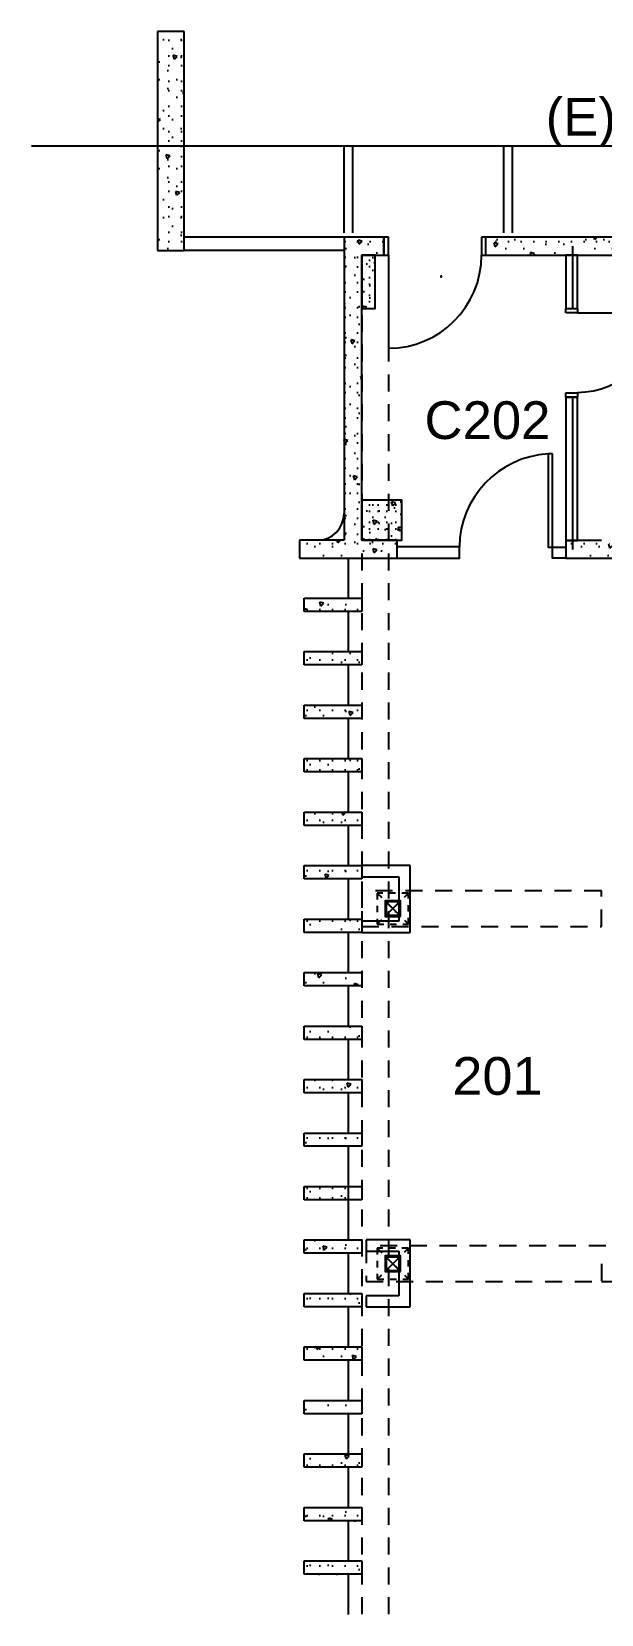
# Model space of a CAD drawing. Header units: inches. Extents: x -627 to 1777, y -408 to 1369.
# Drawn here: x 1021 to 1278, y 655 to 1369 of the extents above; entities that cross this region are included whole.
import ezdxf
from ezdxf.enums import TextEntityAlignment as Align

# ---------------------------------------------------------------- set-up
doc = ezdxf.new("R2010")
doc.units = ezdxf.units.IN
doc.header["$MEASUREMENT"] = 0
doc.linetypes.add('DASHED 2', pattern=[13.44, 7.68, -5.76])
doc.linetypes.add('HIDDEN', pattern=[5.76, 2.88, -2.88])
for name, color, linetype in [('A-DOOR', 4, 'Continuous'), ('A-FILL-PATT', 1, 'Continuous'), ('A-FLOR-HRAL', 4, 'Continuous'), ('A-PFLR-NOTE', 3, 'Continuous'), ('A-ROOF-OTLN', 6, 'Continuous'), ('A-WALL', 5, 'Continuous'), ('ArchiCAD', 7, 'Continuous'), ('S-COLS', 6, 'Continuous'), ('S-COLS-NEW', 6, 'Continuous'), ('Window-Door Markers', 7, 'Continuous')]:
    doc.layers.add(name, color=color, linetype=linetype)
doc.layers.get('Window-Door Markers').off()
doc.styles.add('Arial', font='arial.ttf')
doc.styles.add('GENERATED_STYLE_10', font='swissc.ttf', dxfattribs={"width": 1.25})
doc.styles.add('GENERATED_STYLE_9', font='cour.ttf')
doc.linetypes.add('1 HR RATED', pattern='A,0,[2,BI-21.Shx,S=0.091429,R=0,X=0,Y=0],-14.4,0', length=14.4)
pattern_1 = [(45, (0, 0), (-14.4655, 14.4655), [1.9685, -9.84252]), (45, (-3.057, 11.409), (-14.4655, 14.4655), [1.9685, -9.84252]), (105, (0, 0), (19.76023, 5.29474), [1.9685, -9.84252]), (105, (8.352, 8.352), (19.76023, 5.29474), [1.9685, -9.84252]), (165, (1.392, 1.392), (5.29474, 19.76023), [1.9685, -9.84252]), (165, (9.744, 9.744), (5.29474, 19.76023), [1.9685, -9.84252]), (45, (-1.392, 1.392), (-2.783885, 2.783885), [0, -3.937008, 0, -5.905512]), (90, (-3e-16, 2.784), (-3.937008, 0), [0, -2.952756, 0, -4.92126])]
pattern_2 = [(45, (0, 0), (-20.8303, 20.8303), [1.84252, -15.16535]), (45, (-4.402, 16.428), (-20.8303, 20.8303), [1.84252, -15.16535]), (105, (0, 0), (28.45473, 7.62442), [1.84252, -15.16535]), (105, (12.026, 12.026), (28.45473, 7.62442), [1.84252, -15.16535]), (165, (1.303, 1.303), (7.62442, 28.45473), [1.84252, -15.16535]), (165, (13.33, 13.33), (7.6244, 28.45473), [1.84252, -15.16535]), (45, (-2.0044, 2.0044), (-4.008794, 4.008794), [0, -5.669291, 0, -8.503937]), (90, (-3e-16, 4.009), (-5.669291, 0), [0, -4.251969, 0, -7.086614])]
pattern_3 = [(45, (0, 0), (-6.681324, 6.681324), []), (45, (-1.336, 1.336), (-6.681324, 6.681324), []), (45, (-2.673, 2.673), (-6.681324, 6.681324), [])]

# ---------------------------------------------------------------- blocks, each defined once
blk = doc.blocks.new('D1 Metal_237')
at = {"color": 0, "linetype": 'ByBlock'}
for p, q in [((18, 0), (18, 36)), ((-18, 0), (-20, 0)), ((-20, 0), (-20, -5.25)), ((-18, -5.25), (-18, 0)), ((20, 0), (18, 0)), ((18, 0), (18, -5.25)), ((20, -5.25), (20, 0)), ((-20, -5.25), (-18, -5.25)), ((18, -5.25), (20, -5.25))]:
    blk.add_line(p, q, dxfattribs=at)
blk.add_arc((18, 0), 36, 90, 180, dxfattribs=at)
blk = doc.blocks.new('D1 Metal_342')
at = {"color": 0, "linetype": 'ByBlock'}
for p, q in [((21, 0), (21, 42)), ((-21, 0), (-23, 0)), ((-23, 0), (-23, -8)), ((-21, -8), (-21, 0)), ((23, 0), (21, 0)), ((21, 0), (21, -8)), ((23, -8), (23, 0)), ((-23, -8), (-21, -8)), ((21, -8), (23, -8))]:
    blk.add_line(p, q, dxfattribs=at)
blk.add_arc((21, 0), 42, 90, 180, dxfattribs=at)
blk = doc.blocks.new('Door Marker_NCS_835')
at = {"layer": 'ArchiCAD', "color": 0, "linetype": 'Continuous'}
for start, end in [(0, 180), (180, 0)]:
    blk.add_arc((2.78, -17.68), 0.189, start, end, dxfattribs=at)
at = {"layer": 'ArchiCAD', "color": 0, "style": 'GENERATED_STYLE_9'}
blk.add_attdef('', text='', height=0.18, dxfattribs=at).set_placement((0, 0), align=Align.TOP_LEFT)

msp = doc.modelspace()

# ---------------------------------------------------------------- hatches: boundary and pattern name
at = {"layer": 'A-FILL-PATT'}
h = msp.add_hatch(dxfattribs=at)
h.set_pattern_fill('LIGHTWEIGHT_CONCRETE', color=256, style=0, pattern_type=2)
h.set_pattern_definition(pattern_2)
h.paths.add_polyline_path([(1089.75, 1269.84), (1089.75, 1368.52), (1077.75, 1368.52), (1077.75, 1269.84)], flags=0)
h = msp.add_hatch(dxfattribs=at)
h.set_pattern_fill('LIGHTWEIGHT_CONCRETE', color=256, style=0, pattern_type=2)
h.set_pattern_definition(pattern_2)
h.paths.add_polyline_path([(1161.75, 1275.84), (1161.75, 1139.34), (1169.75, 1139.34), (1169.75, 1275.84)], flags=0)
h = msp.add_hatch(dxfattribs=at)
h.set_pattern_fill('LIGHTWEIGHT_CONCRETE', color=256, style=0, pattern_type=2)
h.set_pattern_definition(pattern_2)
h.paths.add_polyline_path([(1169.75, 1275.84), (1169.75, 1267.84), (1179.75, 1267.84), (1179.75, 1275.84)], flags=0)
h = msp.add_hatch(dxfattribs=at)
h.set_pattern_fill('LIGHTWEIGHT_CONCRETE', color=256, style=0, pattern_type=2)
h.set_pattern_definition(pattern_2)
h.paths.add_polyline_path([(1225.75, 1275.84), (1225.75, 1267.84), (1527.75, 1267.84), (1527.75, 1275.84)], flags=0)
h = msp.add_hatch(dxfattribs=at)
h.set_pattern_fill('STRUCTURAL_CONCRETE', color=256, style=0, pattern_type=2)
h.set_pattern_definition(pattern_1)
h.paths.add_polyline_path([(1175.75, 1267.84), (1169.75, 1267.84), (1169.75, 1243.84), (1175.75, 1243.84)], flags=0)
h = msp.add_hatch(dxfattribs=at)
h.set_pattern_fill('STRUCTURAL_CONCRETE', color=256, style=0, pattern_type=2)
h.set_pattern_definition(pattern_1)
h.paths.add_polyline_path([(1169.75, 1157.34), (1169.75, 1139.34), (1187.75, 1139.34), (1187.75, 1157.34)], flags=0)
h = msp.add_hatch(dxfattribs=at)
h.set_pattern_fill('LIGHTWEIGHT_CONCRETE', color=256, style=0, pattern_type=2)
h.set_pattern_definition(pattern_2)
h.paths.add_polyline_path([(1169.75, 1139.34), (1141.75, 1139.34), (1141.75, 1131.34), (1169.75, 1131.34)], flags=0)
h = msp.add_hatch(dxfattribs=at)
h.set_pattern_fill('LIGHTWEIGHT_CONCRETE', color=256, style=0, pattern_type=2)
h.set_pattern_definition(pattern_2)
h.paths.add_polyline_path([(1185.75, 1139.34), (1169.75, 1139.34), (1169.75, 1131.34), (1185.75, 1131.34)], flags=0)
h = msp.add_hatch(dxfattribs=at)
h.set_pattern_fill('LIGHTWEIGHT_CONCRETE', color=256, style=0, pattern_type=2)
h.set_pattern_definition(pattern_2)
h.paths.add_polyline_path([(1261.74, 1131.28), (1293.75, 1131.28), (1277.75, 1139.28), (1261.74, 1139.28)], flags=0)
h = msp.add_hatch(dxfattribs=at)
h.set_pattern_fill('LIGHTWEIGHT_CONCRETE', color=256, style=0, pattern_type=2)
h.set_pattern_definition(pattern_2)
h.paths.add_polyline_path([(1169.75, 1113.24), (1169.75, 1107.24), (1143.75, 1107.24), (1143.75, 1113.24)], flags=0)
h = msp.add_hatch(dxfattribs=at)
h.set_pattern_fill('LIGHTWEIGHT_CONCRETE', color=256, style=0, pattern_type=2)
h.set_pattern_definition(pattern_2)
h.paths.add_polyline_path([(1169.75, 1089.14), (1169.75, 1083.14), (1143.75, 1083.14), (1143.75, 1089.14)], flags=0)
h = msp.add_hatch(dxfattribs=at)
h.set_pattern_fill('LIGHTWEIGHT_CONCRETE', color=256, style=0, pattern_type=2)
h.set_pattern_definition(pattern_2)
h.paths.add_polyline_path([(1169.75, 1065.04), (1169.75, 1059.04), (1143.75, 1059.04), (1143.75, 1065.04)], flags=0)
h = msp.add_hatch(dxfattribs=at)
h.set_pattern_fill('LIGHTWEIGHT_CONCRETE', color=256, style=0, pattern_type=2)
h.set_pattern_definition(pattern_2)
h.paths.add_polyline_path([(1169.75, 1040.94), (1169.75, 1034.94), (1143.75, 1034.94), (1143.75, 1040.94)], flags=0)
h = msp.add_hatch(dxfattribs=at)
h.set_pattern_fill('LIGHTWEIGHT_CONCRETE', color=256, style=0, pattern_type=2)
h.set_pattern_definition(pattern_2)
h.paths.add_polyline_path([(1143.75, 1010.84), (1143.75, 1016.84), (1169.75, 1016.84), (1169.75, 1010.84)], flags=0)
h = msp.add_hatch(dxfattribs=at)
h.set_pattern_fill('LIGHTWEIGHT_CONCRETE', color=256, style=0, pattern_type=2)
h.set_pattern_definition(pattern_2)
h.paths.add_polyline_path([(1148.35, 986.74), (1148.35, 988.55, -0.089531), (1149.11, 992.74), (1169.75, 992.74), (1169.75, 986.74)], flags=0)
h = msp.add_hatch(dxfattribs=at)
h.set_pattern_fill('LIGHTWEIGHT_CONCRETE', color=256, style=0, pattern_type=2)
h.set_pattern_definition(pattern_2)
h.paths.add_polyline_path([(1148.82, 962.64, -0.069945), (1148.35, 965.95), (1148.35, 968.64), (1169.75, 968.64), (1169.75, 962.64)], flags=0)
h = msp.add_hatch(dxfattribs=at)
h.set_pattern_fill('LIGHTWEIGHT_CONCRETE', color=256, style=0, pattern_type=2)
h.set_pattern_definition(pattern_2)
h.paths.add_polyline_path([(1143.75, 938.54), (1143.75, 944.54), (1169.75, 944.54), (1169.75, 938.54)], flags=0)
h = msp.add_hatch(dxfattribs=at)
h.set_pattern_fill('LIGHTWEIGHT_CONCRETE', color=256, style=0, pattern_type=2)
h.set_pattern_definition(pattern_2)
h.paths.add_polyline_path([(1143.75, 914.44), (1143.75, 920.44), (1169.75, 920.44), (1169.75, 914.44)], flags=0)
h = msp.add_hatch(dxfattribs=at)
h.set_pattern_fill('LIGHTWEIGHT_CONCRETE', color=256, style=0, pattern_type=2)
h.set_pattern_definition(pattern_2)
h.paths.add_polyline_path([(1169.75, 896.34), (1169.75, 890.34), (1143.75, 890.34), (1143.75, 896.34)], flags=0)
h = msp.add_hatch(dxfattribs=at)
h.set_pattern_fill('LIGHTWEIGHT_CONCRETE', color=256, style=0, pattern_type=2)
h.set_pattern_definition(pattern_2)
h.paths.add_polyline_path([(1143.75, 866.24), (1143.75, 872.24), (1169.75, 872.24), (1169.75, 866.24)], flags=0)
h = msp.add_hatch(dxfattribs=at)
h.set_pattern_fill('LIGHTWEIGHT_CONCRETE', color=256, style=0, pattern_type=2)
h.set_pattern_definition(pattern_2)
h.paths.add_polyline_path([(1143.75, 842.14), (1143.75, 848.14), (1163.75, 848.14), (1163.75, 842.14)], flags=0)
h = msp.add_hatch(dxfattribs=at)
h.set_pattern_fill('LIGHTWEIGHT_CONCRETE', color=256, style=0, pattern_type=2)
h.set_pattern_definition(pattern_2)
h.paths.add_polyline_path([(1143.75, 818.04), (1143.75, 824.04), (1155.05, 824.04, 0.104622), (1154.02, 819.18), (1154.02, 818.04)], flags=0)
h = msp.add_hatch(dxfattribs=at)
h.set_pattern_fill('LIGHTWEIGHT_CONCRETE', color=256, style=0, pattern_type=2)
h.set_pattern_definition(pattern_2)
h.paths.add_polyline_path([(1154.31, 793.94, -0.055599), (1154.02, 796.59), (1154.02, 799.94), (1169.75, 799.94), (1169.75, 793.94)], flags=0)
h = msp.add_hatch(dxfattribs=at)
h.set_pattern_fill('LIGHTWEIGHT_CONCRETE', color=256, style=0, pattern_type=2)
h.set_pattern_definition(pattern_2)
h.paths.add_polyline_path([(1169.75, 775.84), (1169.75, 769.84), (1143.75, 769.84), (1143.75, 775.84)], flags=0)
h = msp.add_hatch(dxfattribs=at)
h.set_pattern_fill('LIGHTWEIGHT_CONCRETE', color=256, style=0, pattern_type=2)
h.set_pattern_definition(pattern_2)
h.paths.add_polyline_path([(1169.75, 751.74), (1169.75, 745.74), (1143.75, 745.74), (1143.75, 751.74)], flags=0)
h = msp.add_hatch(dxfattribs=at)
h.set_pattern_fill('LIGHTWEIGHT_CONCRETE', color=256, style=0, pattern_type=2)
h.set_pattern_definition(pattern_2)
h.paths.add_polyline_path([(1169.75, 727.64), (1169.75, 721.64), (1143.75, 721.64), (1143.75, 727.64)], flags=0)
h = msp.add_hatch(dxfattribs=at)
h.set_pattern_fill('LIGHTWEIGHT_CONCRETE', color=256, style=0, pattern_type=2)
h.set_pattern_definition(pattern_2)
h.paths.add_polyline_path([(1143.75, 697.54), (1143.75, 703.54), (1169.75, 703.54), (1169.75, 697.54)], flags=0)
h = msp.add_hatch(dxfattribs=at)
h.set_pattern_fill('LIGHTWEIGHT_CONCRETE', color=256, style=0, pattern_type=2)
h.set_pattern_definition(pattern_2)
h.paths.add_polyline_path([(1143.75, 673.44), (1143.75, 679.44), (1169.75, 679.44), (1169.75, 673.44)], flags=0)
at = {"layer": 'A-WALL'}
h = msp.add_hatch(dxfattribs=at)
h.set_pattern_fill('LIGHTWEIGHT_CONCRETE', color=256, style=0, pattern_type=2)
h.set_pattern_definition(pattern_2)
h.paths.add_polyline_path([(1149.11, 992.74), (1143.75, 992.74), (1143.75, 986.74), (1148.35, 986.74), (1148.35, 988.55, -0.089531)], flags=0)
h = msp.add_hatch(dxfattribs=at)
h.set_pattern_fill('LIGHTWEIGHT_CONCRETE', color=256, style=0, pattern_type=2)
h.set_pattern_definition(pattern_2)
h.paths.add_polyline_path([(1148.82, 962.64), (1143.75, 962.64), (1143.75, 968.64), (1148.35, 968.64), (1148.35, 965.95, 0.069945)], flags=0)
h = msp.add_hatch(dxfattribs=at)
h.set_pattern_fill('LIGHTWEIGHT_CONCRETE', color=256, style=0, pattern_type=2)
h.set_pattern_definition(pattern_2)
h.paths.add_polyline_path([(1154.02, 818.04), (1154.02, 819.18, -0.104622), (1155.05, 824.04), (1169.75, 824.04), (1169.75, 818.04)], flags=0)
h = msp.add_hatch(dxfattribs=at)
h.set_pattern_fill('LIGHTWEIGHT_CONCRETE', color=256, style=0, pattern_type=2)
h.set_pattern_definition(pattern_2)
h.paths.add_polyline_path([(1143.75, 793.94), (1143.75, 799.94), (1154.02, 799.94), (1154.02, 796.59, 0.055599), (1154.31, 793.94)], flags=0)
at = {"layer": 'S-COLS-NEW'}
h = msp.add_hatch(dxfattribs=at)
h.set_pattern_fill('ALUMINUM', color=256, style=0, pattern_type=2)
h.set_pattern_definition(pattern_3)
h.paths.add_polyline_path([(1187.25, 969.84), (1187.25, 976.84), (1180.25, 976.84), (1180.25, 969.84)], flags=0)
h.paths.add_polyline_path([(1186.75, 970.34), (1180.75, 970.34), (1180.75, 976.34), (1186.75, 976.34)], flags=0)
h = msp.add_hatch(dxfattribs=at)
h.set_pattern_fill('LIGHTWEIGHT_CONCRETE', color=256, style=0, pattern_type=2)
h.set_pattern_definition(pattern_2)
h.paths.add_polyline_path([(1186.75, 970.34), (1186.75, 976.34), (1180.75, 976.34), (1180.75, 970.34)], flags=0)
h = msp.add_hatch(dxfattribs=at)
h.set_pattern_fill('ALUMINUM', color=256, style=0, pattern_type=2)
h.set_pattern_definition(pattern_3)
h.paths.add_polyline_path([(1187.25, 809.84), (1187.25, 816.84), (1180.25, 816.84), (1180.25, 809.84)], flags=0)
h.paths.add_polyline_path([(1186.75, 810.34), (1180.75, 810.34), (1180.75, 816.34), (1186.75, 816.34)], flags=0)

# ---------------------------------------------------------------- linework, layer by layer
at = {"linetype": 'Continuous'}
msp.add_line((1020.96, 1317.05), (1410.45, 1317.05), dxfattribs=at)
at = {"layer": 'A-DOOR', "linetype": 'Continuous'}
msp.add_line((1255.74, 1136.28), (1255.74, 1178.28), dxfattribs=at)
msp.add_lwpolyline([(1255.74, 1178.28), (1253.74, 1178.28), (1253.74, 1136.28), (1255.74, 1136.28)], dxfattribs=at)
msp.add_arc((1256.29, 1135.8), 42.55, 93.43225, 179.26843, dxfattribs=at)
at = {"layer": 'A-FILL-PATT', "linetype": '1 HR RATED'}
for p, q in [((1264.95, 1243.84), (1264.95, 1271.84)), ((1264.84, 1135.15), (1264.84, 1203.43))]:
    msp.add_line(p, q, dxfattribs=at)
at = {"layer": 'A-FLOR-HRAL', "linetype": 'Continuous'}
for p, q in [((1161.75, 1277.84), (1161.75, 1317.05)), ((1165.75, 1277.84), (1165.75, 1317.05)), ((1233.75, 1277.84), (1233.75, 1317.05)), ((1237.75, 1277.84), (1237.75, 1317.05))]:
    msp.add_line(p, q, dxfattribs=at)
at = {"layer": 'A-ROOF-OTLN', "linetype": 'DASHED 2'}
for p, q in [((1169.75, 1267.84), (1169.75, 655.34)), ((1181.75, 1267.84), (1181.75, 655.34)), ((1277.75, 981.34), (1169.75, 981.34)), ((1169.75, 965.34), (1277.75, 965.34)), ((1279.75, 821.34), (1171.75, 821.34)), ((1171.75, 805.34), (1279.75, 805.34))]:
    msp.add_line(p, q, dxfattribs=at)
at = {"layer": 'A-WALL', "linetype": 'Continuous'}
for p, q in [((1089.75, 1368.52), (1077.75, 1368.52)), ((1077.75, 1368.52), (1077.75, 1269.84)), ((1089.75, 1269.84), (1089.75, 1368.52)), ((1077.75, 1269.84), (1089.75, 1269.84)), ((1161.75, 1275.84), (1089.75, 1275.84)), ((1161.75, 1269.84), (1089.75, 1269.84)), ((1161.75, 1275.84), (1161.75, 1139.34)), ((1169.75, 1275.84), (1161.75, 1275.84)), ((1179.75, 1275.84), (1169.75, 1275.84)), ((1179.75, 1267.84), (1179.75, 1275.84)), ((1225.75, 1267.84), (1225.75, 1275.84)), ((1527.75, 1275.84), (1225.75, 1275.84)), ((1169.75, 1139.34), (1169.75, 1267.84)), ((1169.75, 1267.84), (1179.75, 1267.84)), ((1225.75, 1267.84), (1432.75, 1267.84)), ((1266.99, 1267.84), (1261.74, 1267.84)), ((1261.74, 1267.84), (1261.74, 1243.84)), ((1266.99, 1243.84), (1266.99, 1267.84)), ((1261.74, 1243.84), (1266.99, 1243.84)), ((1261.74, 1203.84), (1266.99, 1203.84)), ((1261.74, 1203.84), (1261.74, 1139.28)), ((1266.99, 1139.28), (1266.99, 1203.84)), ((1161.75, 1139.34), (1141.75, 1139.34)), ((1141.75, 1139.34), (1141.75, 1131.34)), ((1185.75, 1139.34), (1169.75, 1139.34)), ((1185.75, 1131.34), (1185.75, 1139.34)), ((1261.74, 1139.28), (1266.99, 1139.28)), ((1277.75, 1139.28), (1261.74, 1139.28)), ((1261.74, 1139.28), (1261.74, 1131.28)), ((1141.75, 1131.34), (1169.75, 1131.34)), ((1163.75, 1113.24), (1163.75, 1131.34)), ((1169.75, 1131.34), (1185.75, 1131.34)), ((1261.74, 1131.28), (1293.75, 1131.28)), ((1143.75, 1107.24), (1143.75, 1113.24)), ((1143.75, 1113.24), (1169.75, 1113.24)), ((1169.75, 1113.24), (1169.75, 1107.24)), ((1169.75, 1107.24), (1143.75, 1107.24)), ((1163.75, 1089.14), (1163.75, 1107.24)), ((1143.75, 1083.14), (1143.75, 1089.14)), ((1143.75, 1089.14), (1169.75, 1089.14)), ((1169.75, 1089.14), (1169.75, 1083.14)), ((1169.75, 1083.14), (1143.75, 1083.14)), ((1163.75, 1065.04), (1163.75, 1083.14)), ((1143.75, 1059.04), (1143.75, 1065.04)), ((1143.75, 1065.04), (1169.75, 1065.04)), ((1169.75, 1065.04), (1169.75, 1059.04)), ((1169.75, 1059.04), (1143.75, 1059.04)), ((1163.75, 1040.94), (1163.75, 1059.04)), ((1143.75, 1034.94), (1143.75, 1040.94)), ((1143.75, 1040.94), (1169.75, 1040.94)), ((1169.75, 1034.94), (1143.75, 1034.94)), ((1163.75, 1016.84), (1163.75, 1034.94)), ((1169.75, 1040.94), (1169.75, 1034.94)), ((1143.75, 1010.84), (1143.75, 1016.84)), ((1143.75, 1016.84), (1169.75, 1016.84)), ((1169.75, 1016.84), (1169.75, 1010.84)), ((1169.75, 1010.84), (1143.75, 1010.84)), ((1163.75, 992.74), (1163.75, 1010.84)), ((1143.75, 986.74), (1143.75, 992.74)), ((1143.75, 992.74), (1169.75, 992.74)), ((1191.5, 992.74), (1169.75, 992.74)), ((1169.75, 992.74), (1169.75, 987.74)), ((1169.75, 992.74), (1169.75, 986.74)), ((1191.5, 962.64), (1191.5, 992.74)), ((1169.75, 986.74), (1143.75, 986.74)), ((1163.75, 968.64), (1163.75, 986.74)), ((1169.75, 987.74), (1186.5, 987.74)), ((1186.5, 987.74), (1186.5, 967.64)), ((1143.75, 962.64), (1143.75, 968.64)), ((1143.75, 968.64), (1169.75, 968.64)), ((1169.75, 968.64), (1169.75, 962.64)), ((1186.5, 967.64), (1169.75, 967.64)), ((1169.75, 967.64), (1169.75, 962.64)), ((1169.75, 962.64), (1143.75, 962.64)), ((1163.75, 944.54), (1163.75, 962.64)), ((1169.75, 962.64), (1191.5, 962.64)), ((1143.75, 938.54), (1143.75, 944.54)), ((1143.75, 944.54), (1169.75, 944.54)), ((1169.75, 944.54), (1169.75, 938.54)), ((1169.75, 938.54), (1143.75, 938.54)), ((1163.75, 920.44), (1163.75, 938.54)), ((1143.75, 914.44), (1143.75, 920.44)), ((1143.75, 920.44), (1169.75, 920.44)), ((1169.75, 920.44), (1169.75, 914.44)), ((1169.75, 914.44), (1143.75, 914.44)), ((1163.75, 896.34), (1163.75, 914.44)), ((1143.75, 890.34), (1143.75, 896.34)), ((1143.75, 896.34), (1169.75, 896.34)), ((1169.75, 896.34), (1169.75, 890.34)), ((1169.75, 890.34), (1143.75, 890.34)), ((1163.75, 872.24), (1163.75, 890.34)), ((1143.75, 866.24), (1143.75, 872.24)), ((1143.75, 872.24), (1169.75, 872.24)), ((1169.75, 872.24), (1169.75, 866.24)), ((1169.75, 866.24), (1143.75, 866.24)), ((1163.75, 824.04), (1163.75, 866.24)), ((1143.75, 842.14), (1143.75, 848.14)), ((1143.75, 848.14), (1169.75, 848.14)), ((1169.75, 842.14), (1143.75, 842.14)), ((1169.75, 848.14), (1169.75, 842.14)), ((1143.75, 818.04), (1143.75, 824.04)), ((1143.75, 824.04), (1169.75, 824.04)), ((1169.75, 824.04), (1169.75, 818.04)), ((1169.75, 824.04), (1169.75, 818.04)), ((1191.5, 824.04), (1171.75, 824.04)), ((1171.75, 824.04), (1171.75, 819.04)), ((1191.5, 793.94), (1191.5, 824.04)), ((1169.75, 818.04), (1143.75, 818.04)), ((1163.75, 799.94), (1163.75, 818.04)), ((1171.75, 819.04), (1186.5, 819.04)), ((1186.5, 819.04), (1186.5, 798.94)), ((1143.75, 793.94), (1143.75, 799.94)), ((1143.75, 799.94), (1169.75, 799.94)), ((1169.75, 799.94), (1169.75, 793.94)), ((1169.75, 799.94), (1169.75, 793.94)), ((1186.5, 798.94), (1171.75, 798.94)), ((1171.75, 798.94), (1171.75, 793.94)), ((1169.75, 793.94), (1143.75, 793.94)), ((1163.75, 775.84), (1163.75, 793.94)), ((1171.75, 793.94), (1191.5, 793.94)), ((1143.75, 769.84), (1143.75, 775.84)), ((1143.75, 775.84), (1169.75, 775.84)), ((1169.75, 775.84), (1169.75, 769.84)), ((1169.75, 769.84), (1143.75, 769.84)), ((1163.75, 751.74), (1163.75, 769.84)), ((1143.75, 745.74), (1143.75, 751.74)), ((1143.75, 751.74), (1169.75, 751.74)), ((1169.75, 751.74), (1169.75, 745.74)), ((1169.75, 745.74), (1143.75, 745.74)), ((1163.75, 727.64), (1163.75, 745.74)), ((1143.75, 721.64), (1143.75, 727.64)), ((1143.75, 727.64), (1169.75, 727.64)), ((1169.75, 727.64), (1169.75, 721.64)), ((1169.75, 721.64), (1143.75, 721.64)), ((1163.75, 703.54), (1163.75, 721.64)), ((1143.75, 697.54), (1143.75, 703.54)), ((1143.75, 703.54), (1169.75, 703.54)), ((1169.75, 703.54), (1169.75, 697.54)), ((1169.75, 697.54), (1143.75, 697.54)), ((1163.75, 679.44), (1163.75, 697.54)), ((1143.75, 673.44), (1143.75, 679.44)), ((1143.75, 679.44), (1169.75, 679.44)), ((1169.75, 679.44), (1169.75, 673.44)), ((1169.75, 673.44), (1143.75, 673.44)), ((1163.75, 655.34), (1163.75, 673.44))]:
    msp.add_line(p, q, dxfattribs=at)
at = {"layer": 'A-WALL', "linetype": 'DASHED 2'}
for p, q in [((1169.75, 981.34), (1169.75, 965.34)), ((1277.75, 965.34), (1277.75, 981.34)), ((1171.75, 821.34), (1171.75, 805.34)), ((1277.75, 813.34), (1277.75, 805.34)), ((1277.75, 805.34), (1390.75, 805.34))]:
    msp.add_line(p, q, dxfattribs=at)
at = {"layer": 'A-WALL', "linetype": 'Continuous'}
for points in [[(1185.75, 1131.34), (1213.74, 1131.34), (1213.74, 1136.34), (1185.75, 1136.34)], [(1261.74, 1131.28), (1255.74, 1131.28), (1255.74, 1136.28), (1261.74, 1136.28)]]:
    msp.add_lwpolyline(points, dxfattribs=at)
msp.add_arc((1149.75, 1151.34), 12, 270, 0, dxfattribs=at)
at = {"layer": 'S-COLS', "linetype": 'Continuous'}
for points in [[(1175.75, 1267.84), (1169.75, 1267.84), (1169.75, 1243.84), (1175.75, 1243.84)], [(1169.75, 1157.34), (1169.75, 1139.34), (1187.75, 1139.34), (1187.75, 1157.34)]]:
    msp.add_lwpolyline(points, close=True, dxfattribs=at)
at = {"layer": 'S-COLS-NEW', "linetype": 'HIDDEN'}
for p, q in [((1190.75, 980.34), (1176.75, 980.34)), ((1176.75, 966.34), (1190.75, 980.34)), ((1176.75, 980.34), (1176.75, 966.34)), ((1176.75, 980.34), (1190.75, 966.34)), ((1190.75, 966.34), (1190.75, 980.34)), ((1176.75, 966.34), (1190.75, 966.34)), ((1176.75, 820.34), (1190.75, 806.34)), ((1176.75, 806.34), (1190.75, 820.34)), ((1176.75, 820.34), (1176.75, 806.34)), ((1190.75, 820.34), (1176.75, 820.34)), ((1190.75, 806.34), (1190.75, 820.34)), ((1176.75, 806.34), (1190.75, 806.34))]:
    msp.add_line(p, q, dxfattribs=at)
at = {"layer": 'S-COLS-NEW', "linetype": 'Continuous'}
for p, q in [((1186.75, 970.34), (1180.75, 976.34)), ((1186.75, 976.34), (1180.75, 970.34)), ((1186.75, 970.34), (1180.75, 976.34)), ((1186.75, 976.34), (1180.75, 970.34)), ((1186.75, 810.34), (1180.75, 816.34)), ((1186.75, 816.34), (1180.75, 810.34))]:
    msp.add_line(p, q, dxfattribs=at)
for points in [[(1187.25, 969.84), (1187.25, 976.84), (1180.25, 976.84), (1180.25, 969.84)], [(1186.75, 970.34), (1186.75, 976.34), (1180.75, 976.34), (1180.75, 970.34)], [(1186.75, 970.34), (1186.75, 976.34), (1180.75, 976.34), (1180.75, 970.34)], [(1187.25, 809.84), (1187.25, 816.84), (1180.25, 816.84), (1180.25, 809.84)], [(1186.75, 810.34), (1186.75, 816.34), (1180.75, 816.34), (1180.75, 810.34)]]:
    msp.add_lwpolyline(points, close=True, dxfattribs=at)

# ---------------------------------------------------------------- block references
at = {"layer": 'A-DOOR', "linetype": 'Continuous', "rotation": 180.000000000019}
msp.add_blockref('D1 Metal_342', (1202.75, 1267.84), dxfattribs=at)
at = {"layer": 'A-DOOR', "linetype": 'Continuous', "xscale": -1, "rotation": 270}
msp.add_blockref('D1 Metal_237', (1266.99, 1223.84), dxfattribs=at)
at = {"layer": 'Window-Door Markers'}
msp.add_blockref('Door Marker_NCS_835', (1202.75, 1275.84), dxfattribs=at)

# ---------------------------------------------------------------- texts
at = {"layer": 'A-PFLR-NOTE', "insert": (1326.56, 1327.62), "char_height": 17, "attachment_point": 5, "style": 'Arial'}
msp.add_mtext('(E) STAIR # 7', dxfattribs=at)
at = {"layer": 'A-PFLR-NOTE', "char_height": 17, "attachment_point": 5}
for s, insert, line_spacing_factor, style in [('C202', (1226.41, 1193.34), 0.912451, 'Arial'), ('201', (1230.91, 897.83), 1.016231, 'GENERATED_STYLE_10')]:
    msp.add_mtext(s, dxfattribs=dict(at, insert=insert, line_spacing_factor=line_spacing_factor, style=style))

doc.saveas('drawing.dxf')
